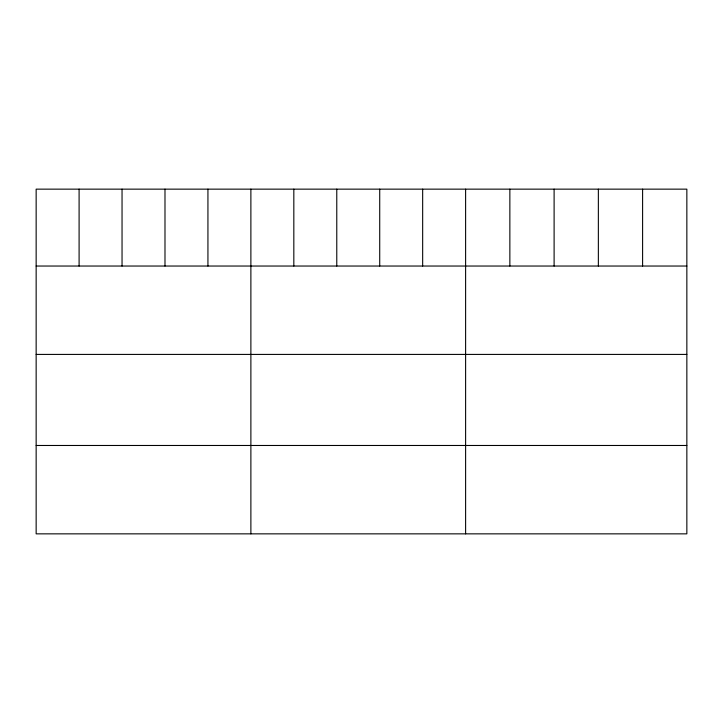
<?xml version="1.0" encoding="UTF-8"?>
<svg xmlns="http://www.w3.org/2000/svg" width="723" height="723" viewBox="0 0 723 723"><rect width="100%" height="100%" fill="white"/><g stroke="black" fill="none" stroke-linecap="round" stroke-linejoin="round"><path stroke-width="1.08" d="M686.85 266.037L686.85 533.854L36.15 533.854L36.15 189.146L686.85 189.146L686.85 266.037L36.15 266.037M36.15 354.415L686.85 354.415M36.15 445.476L686.85 445.476M642.602 189.146L642.602 266.037M598.355 189.146L598.355 266.037M554.107 189.146L554.107 266.037M509.86 189.146L509.86 266.037M465.612 189.146L465.612 533.854M422.666 189.146L422.666 266.037M379.72 189.146L379.72 266.037M336.773 189.146L336.773 266.037M293.827 189.146L293.827 266.037M250.881 189.146L250.881 533.854M207.935 189.146L207.935 266.037M164.989 189.146L164.989 266.037M122.042 189.146L122.042 266.037M79.096 189.146L79.096 266.037"/></g></svg>
